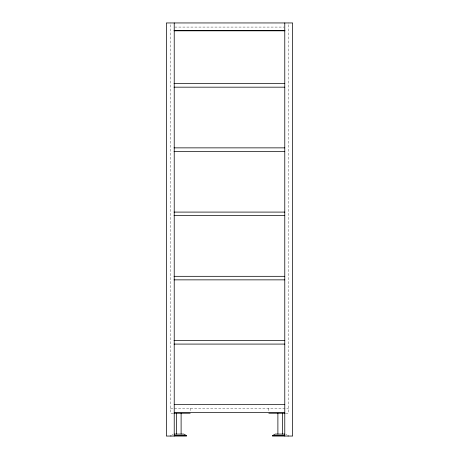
<?xml version="1.0" encoding="UTF-8"?>
<svg xmlns="http://www.w3.org/2000/svg" width="459" height="459" viewBox="0 0 459 459"><rect width="100%" height="100%" fill="white"/><g stroke="black" fill="none" stroke-linecap="round" stroke-linejoin="round"><path stroke-width="0.34" stroke-dasharray="2.29 1.72" d="M172.01 435.034L173.146 434.398M174.741 27.081L284.259 27.081M170.484 408.315L288.516 408.315M173.295 413.232L170.484 413.232L170.484 22.95M285.705 413.232L288.516 413.232L288.516 22.95M285.854 434.398L286.99 435.034M268.842 408.315L268.842 411.126M190.158 408.315L190.158 411.126"/><path stroke-width="0.69" d="M174.024 30.621L284.976 30.621M174.225 30.816L284.775 30.816M174.024 83.636L284.775 83.636M174.024 87.176L284.775 87.176M174.024 147.861L284.775 147.861M174.024 151.407L284.775 151.407M174.024 212.092L284.775 212.092M174.024 215.632L284.775 215.632M174.024 276.318L284.775 276.318M174.024 279.858L284.775 279.858M174.024 340.544L284.775 340.544M174.024 344.084L284.775 344.084M174.225 404.574L284.775 404.574M174.225 412.446L284.775 412.446M174.001 413.232L190.158 413.232M268.842 413.232L284.999 413.232M174.386 434.082L183.784 434.082L186.618 435.671L174.816 435.671M284.614 434.082L275.216 434.082L272.382 435.671L284.184 435.671M186.618 436.05L166.353 436.05L166.353 22.95L292.647 22.95L292.647 436.05L272.382 436.05M288.12 435.671L288.12 436.05M284.775 22.95L284.775 436.05M282.612 413.232L282.612 434.082M277.89 413.232L277.89 434.082M181.11 413.232L181.11 434.082M176.388 413.232L176.388 434.082M174.225 22.95L174.225 436.05M170.88 435.671L170.88 436.05"/></g></svg>
